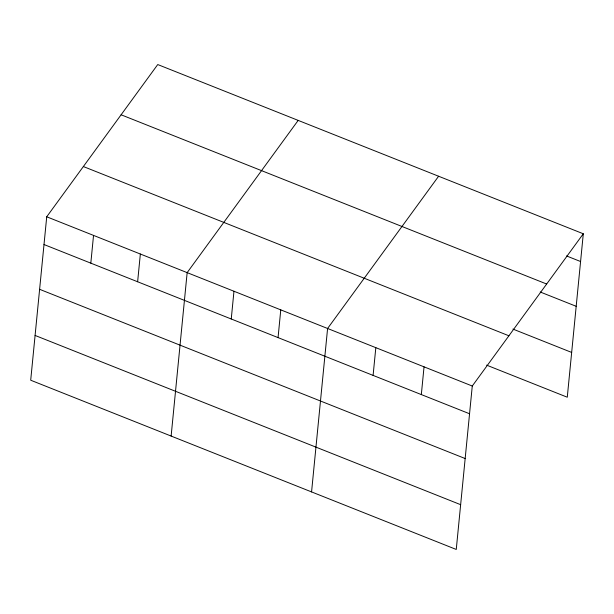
<?xml version="1.0" encoding="UTF-8"?>
<svg xmlns="http://www.w3.org/2000/svg" width="614" height="614" viewBox="0 0 614 614"><rect width="100%" height="100%" fill="white"/><g stroke="black" fill="none" stroke-linecap="round" stroke-linejoin="round"><path stroke-width="0.92" d="M46.725 216.788L30.7 380.219L456.256 549.453L472.273 386.022L583.3 233.781L157.744 64.547L46.725 216.788L472.273 386.022M90.818 263.145L93.535 235.4M137.628 281.757L140.345 254.019M171.129 436.063L187.155 272.631L298.181 120.398M231.248 318.988L233.965 291.251M278.058 337.608L280.775 309.863M311.567 491.914L327.592 328.482L438.611 176.241M373.097 375.4L375.822 347.662M421.327 394.579L424.044 366.842M583.3 233.781L567.275 397.212L486.603 365.13M566.553 255.946L580.583 261.526M121.112 114.787L546.66 284.021M540.236 292.003L576.193 306.302M512.913 329.073L571.665 352.436M83.366 166.547L508.914 335.781M44.001 244.533L469.556 413.759M39.611 289.309L465.166 458.543M35.09 335.444L460.646 504.677"/></g></svg>
